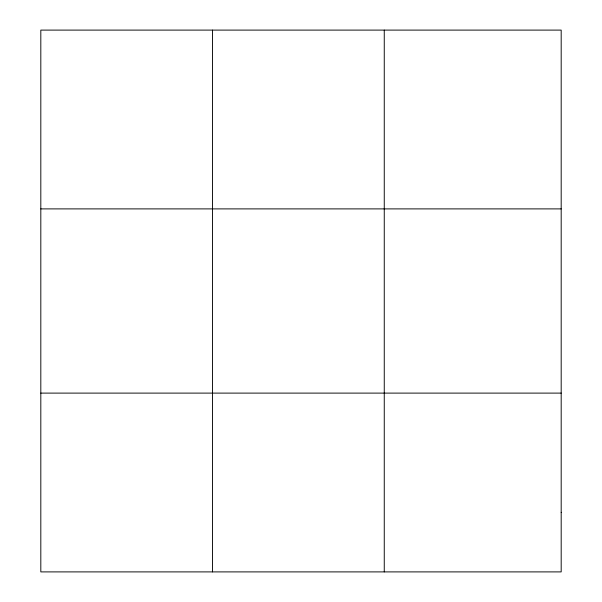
<?xml version="1.0" encoding="UTF-8"?>
<svg xmlns="http://www.w3.org/2000/svg" width="602" height="602" viewBox="0 0 602 602"><rect width="100%" height="100%" fill="white"/><g stroke="black" fill="none" stroke-linecap="round" stroke-linejoin="round"><path stroke-width="0.9" d="M212.536 30.1L212.536 571.9M384.257 30.1L384.257 571.9M40.816 208.894L561.184 208.894M40.816 393.106L561.184 393.106M561.184 512.302L561.184 571.9L40.816 571.9L40.816 30.1L561.184 30.1L561.184 512.302"/></g></svg>
